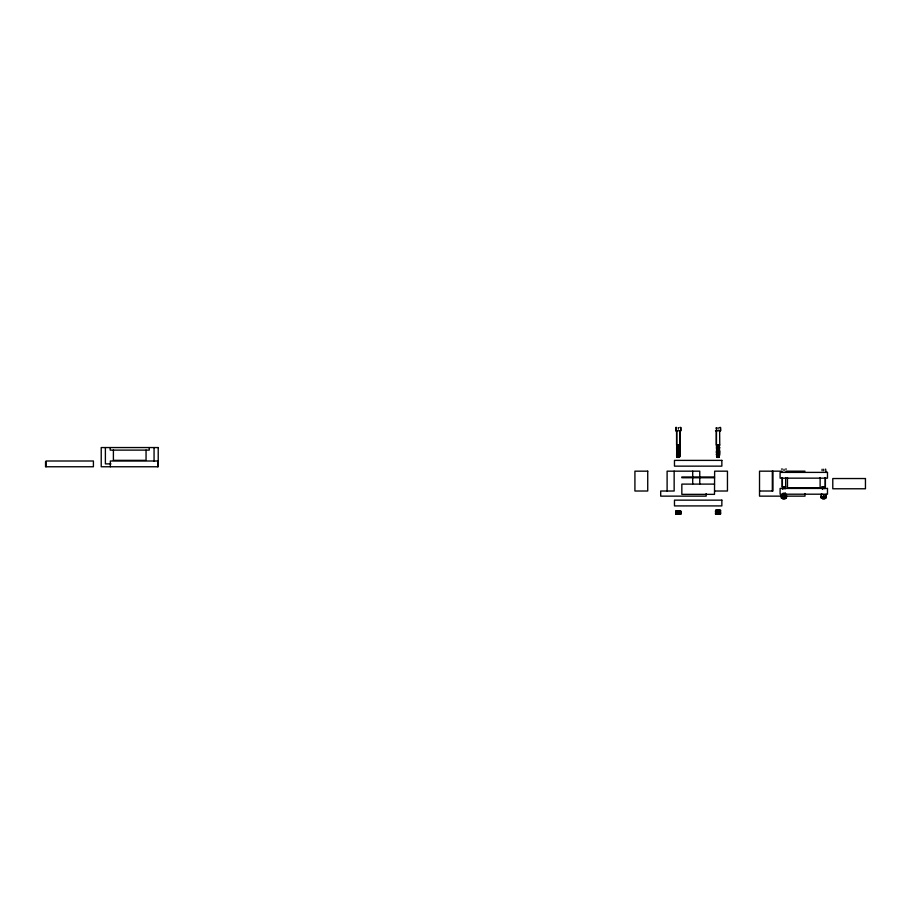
<?xml version="1.0" encoding="UTF-8"?>
<svg xmlns="http://www.w3.org/2000/svg" width="911" height="911" viewBox="0 0 911 911"><rect width="100%" height="100%" fill="white"/><g stroke="black" fill="none" stroke-linecap="round" stroke-linejoin="round"><path stroke-width="1.37" d="M781.786 495.128L781.365 495.63L782.002 495.265M821.13 495.63L821.13 498.055L823.202 498.101M675.734 513.724L678.365 513.553C680.54 511.526 675.142 510.934 677.647 511.344L675.734 511.652M675.894 511.253L675.894 514.066M715.499 513.724L716.24 513.963M715.613 512.791L717.037 513.178M781.365 497.713L782.196 497.953M781.615 495.128L781.365 498.055L786.444 498.101L786.466 495.22M781.524 495.242L781.524 498.055M821.13 497.713L822.724 497.953M821.506 494.195L821.255 497.121M675.894 511.139L675.734 514.066M715.499 511.253L716.718 511.128M821.255 494.195L823.692 494.73L823.726 496.62L824.888 497.03M675.928 427.532L675.905 430.766M719.69 427.498L720.567 427.532L720.59 430.766L715.511 430.766M676.588 427.453L676.076 427.453M680.836 513.519L679.378 513.975M717.72 512.438L716.661 512.551L719.508 512.825L716.661 513.109L718.096 512.574L718.096 510.764L715.613 510.729L715.875 510.206M717.435 513.03L719.337 513.109M717.367 513.918L716.547 514.043L719.28 514.043L717.151 513.85M719.895 513.03L720.555 512.62L716.445 512.825L719.747 512.551L718.517 512.438M781.524 495.652L783.961 495.652L783.995 497.543L782.196 498.169L782.845 498.237M786.307 497.508L785.157 498.101M785.794 497.953L786.466 497.508M823.726 496.62L822.086 497.053L822.918 496.95M825.525 497.019L826.197 496.575M826.061 497.543L825.036 498.078M675.894 511.652L676.531 511.276M678.205 511.697L679.025 511.162M678.365 511.697L679.538 511.322M715.499 511.652L716.205 511.276M718.096 510.764L719.747 510.319L716.501 510.615M783.995 495.686L785.783 495.322M823.726 494.753L826.197 494.798M679.447 445.331L677.203 445.593M677.203 446.288L677.374 446.288M679.595 446.515L679.219 446.572M677.146 447.939L679.219 447.54M679.595 447.073L679.219 447.13M676.953 448.451L679.8 448.166L679.219 448.098M677.374 449.077L676.793 449.009L679.754 448.747M679.219 449.772L679.8 449.84L677.146 450.171M676.839 450.66L679.754 450.421L679.094 450.307M676.793 451.241L677.374 451.309M676.953 451.241L679.378 451.036M679.595 450.421L679.219 450.33M676.839 452.334L679.8 452.072L679.219 452.152M676.793 452.915L677.374 452.983M676.953 452.915L679.8 452.63L679.219 452.71M677.146 454.077L677.374 454.099M679.595 453.211L679.219 453.268M676.793 454.589L679.8 454.304L679.219 454.236M677.146 455.193L679.8 454.862L679.219 454.794M677.146 455.751L679.8 455.42L679.094 455.329M676.953 456.263L679.094 455.887M679.094 456.445C679.902 456.73 674.721 456.889 677.647 456.923M679.595 456.559L679.219 456.468M719.405 445.377L717.094 445.73M719.36 445.957L716.98 446.151M717.39 447.984L717.094 447.825M716.98 446.709L719.223 446.447M717.094 449.077L719.223 448.679M719.36 447.586L716.98 447.825M719.36 448.144L716.98 448.383M719.223 449.237L716.98 449.499M717.39 450.774L717.094 450.615M717.39 451.332L717.094 451.173M719.405 452.072L716.809 452.311M719.36 450.979L716.98 451.173M719.474 451.492L717.39 451.89M719.36 452.653L716.98 452.847M719.223 453.245L716.98 453.405M717.39 455.238L716.866 455.101M717.39 455.796L717.094 455.637M719.36 454.282L716.98 454.521M717.094 456.331L719.223 455.933M719.36 454.885L716.98 455.079M719.223 455.477L716.98 455.637M719.337 456.593L716.866 456.775M677.351 513.553L676.771 513.485L677.647 513.394M677.704 513.963L676.771 514.043L677.351 513.975M679.572 513.781L679.207 513.69M719.462 510.615L716.706 510.342L717.72 510.206M717.663 513.599L716.547 513.485L717.663 513.371M784.724 486.907L785.384 487.032L782.777 487.328M784.724 487.465L785.43 487.567L782.777 487.886M784.861 488.045L785.43 488.125L784.724 488.023M785.225 488.706L785.18 488.467M783.005 493.91L782.777 494.024M783.005 494.605L782.424 494.536L783.005 494.468M785.225 493.728L784.724 493.603M784.724 494.161L785.43 494.263L784.861 494.183M785.35 498.397L782.777 498.397M822.724 487.214L823.02 487.374M824.99 488.148L822.61 488.33M822.496 497.93L824.967 497.554M822.906 498.351L825.423 497.918L824.785 497.953M679.868 430.766L679.811 445.149L680.027 430.766M719.155 445.172L719.758 445.103L719.633 430.766M785.658 477.603L785.658 486.725L785.02 486.793M825.389 477.603L825.389 486.725L824.785 486.793M677.215 446.572L676.566 446.492L677.397 446.595M677.397 447.153L676.566 447.05L677.215 447.13M679.39 445.73L679.97 445.638M677.215 447.688L676.622 447.631L679.207 447.426M677.215 448.804L676.566 448.724L677.215 448.656M679.39 447.267L680.027 447.335L679.39 447.403M677.215 449.362L676.566 449.282L677.215 449.214M679.39 447.961L679.652 447.848M679.048 448.542L679.652 448.497M677.215 450.33L676.566 450.398L677.397 450.501M679.652 448.964L679.39 449.077M679.39 449.635L679.97 449.544L679.048 449.476M677.215 453.268L676.566 453.188L677.397 453.291M679.868 451.799L679.97 451.776M679.39 452.425L679.97 452.38M677.397 454.965L676.622 454.885L679.207 454.68M679.652 453.519L679.39 453.541M677.215 455.5L676.566 455.42L677.215 455.352M679.39 454.521L680.027 454.589L679.39 454.657M677.215 456.468L676.566 456.536L677.397 456.639M679.39 455.079L680.027 455.147L679.39 455.215M679.652 456.309L679.39 456.331M719.155 445.593L716.342 445.935L716.946 446.014M716.513 446.47L716.946 446.572M716.513 447.028L716.946 447.13M719.155 446.288L719.417 446.174M719.155 446.845L719.417 446.732M719.155 447.267L719.758 447.335L719.155 447.403M716.513 449.818L716.946 449.772M716.513 450.376L716.946 450.33M716.513 450.934L717.287 450.865M719.155 450.057L719.417 450.08M716.513 453.166L716.946 453.268M716.513 453.724L716.946 453.826M719.155 454.099L719.417 453.985M719.155 454.521L719.758 454.589L719.155 454.657M716.513 456.513L716.946 456.468M719.155 455.079L719.758 455.147L719.155 455.215M679.378 513.417L679.959 513.462L679.378 513.553M782.412 486.975L782.845 486.93M782.412 487.533L782.845 487.487M785.02 487.214L785.282 487.237M785.02 487.909L785.612 487.863L785.02 487.772M785.02 488.467L785.612 488.421M782.412 494.229L782.845 494.183M782.583 494.764L782.845 494.741M785.02 493.91L785.282 493.933M785.02 495.026L785.282 495.049M784.724 498.066L785.43 497.987M824.91 486.793L822.314 487.055M822.576 487.487L822.314 487.613M825.218 487.305L824.785 487.214M824.785 487.772L825.047 487.795M822.576 498.237L823.237 497.918M675.825 427.475L675.746 430.766L680.859 430.766L680.813 427.498M716.729 456.844L719.417 456.741M782.708 498.488L783.118 498.545M676.827 514.02L677.693 513.918M680.187 513.918L679.8 514.089M782.845 498.374L785.589 498.01M785.066 498.078L785.817 497.918M719.2 514.089L719.861 513.918M822.918 497.144L822.291 497.099L823.054 496.985M825.548 496.985L822.086 497.611L822.918 497.702M716.137 511.276L716.775 511.162M676.998 446.242L679.8 445.935L679.219 446.014M679.754 449.305L676.793 449.567M679.094 450.865L679.8 450.956L679.219 451.036M679.219 451.446L679.8 451.514L679.094 451.423M719.337 447.107L716.98 447.267M676.827 511.23L677.647 511.162M785.384 493.728L782.845 493.91M782.754 497.987L784.838 497.975M716.798 513.998L716.148 513.918M824.967 497.099L822.36 497.304L823.02 497.417M822.496 498.397L824.797 498.351M679.39 456.73L679.982 456.764L676.998 456.844M677.397 445.479L676.622 445.354L677.215 445.456M676.953 445.889L677.397 446.037M679.652 446.823L679.39 446.709M676.622 447.586L677.397 447.517M676.622 448.702L679.549 448.519M676.622 449.26L679.207 449.1M679.207 450.774L676.622 450.934L677.215 451.036M679.207 451.332L676.622 451.492L677.215 451.594M677.397 452.175L676.622 452.05L677.215 452.152M677.397 452.733L676.622 452.608L677.215 452.71M716.672 448.121L717.287 448.269M676.622 454.282L677.215 454.236M676.622 454.84L677.215 454.794M716.672 449.237L716.946 449.362M676.622 455.398L679.207 455.238M716.672 455.375L717.287 455.523M782.583 488.068L782.845 488.194M782.583 493.648L782.845 493.773M676.611 511.504L678.797 511.367M679.64 511.299L680.676 511.731M781.501 469.074L782.378 469.074M679.219 445.456L679.8 445.377L677.055 445.308M676.987 446.732L679.754 446.515L679.094 446.401M679.219 447.688L679.8 447.608L679.094 447.517M679.219 448.804L679.8 448.724L679.219 448.656M679.219 449.362L679.8 449.282L679.094 449.191M677.374 451.731L676.793 451.799L679.378 451.594M676.987 453.985L679.8 453.746L679.219 453.678M679.219 453.826L679.094 453.655M719.337 449.897L716.98 450.057M719.337 450.455L716.98 450.615M679.219 456.058L679.8 455.978L679.219 455.91M824.967 487.055L822.906 487.191M824.967 487.613L822.906 487.749M783.005 495.026L785.43 494.821L784.724 494.719M822.485 497.053L823.715 496.962M677.215 445.308L676.953 445.433M679.39 446.288L680.027 446.219M676.793 447.005L679.207 446.868M677.215 446.982L676.782 447.073M679.39 446.845L679.652 446.732M679.811 449.613L679.048 449.658M677.215 450.888L676.953 451.013M679.39 450.751L680.027 450.683L679.39 450.615M716.946 447.54L716.342 447.608L716.946 447.688M677.215 451.446L676.953 451.571M679.39 451.309L680.027 451.241L679.39 451.173M719.155 447.961L719.758 447.893L719.155 447.825M716.946 448.656L716.342 448.724L716.946 448.804M677.215 452.562L676.953 452.687M679.39 452.983L680.027 452.915L679.39 452.847M677.215 453.678L676.622 453.724L677.215 453.826M716.946 450.888L717.287 451.059M719.155 450.751L719.758 450.683L719.155 450.615M716.946 451.446L716.342 451.514L716.946 451.594M719.155 451.309L719.758 451.241L719.155 451.173M716.946 452.004L716.342 452.072L716.946 452.152M679.39 455.773L679.652 455.659M716.946 452.562L716.342 452.63L716.946 452.71M719.155 452.425L719.758 452.357L719.155 452.289M719.155 452.983L719.758 452.915L719.155 452.847M716.946 454.236L716.342 454.304L716.946 454.384M716.946 454.794L716.342 454.862L716.946 454.942M716.946 455.91L717.287 456.081M782.845 488.045L783.027 488.216M785.441 487.886L784.678 487.932M782.845 488.603L782.196 488.683L782.845 488.751M822.576 488.603L821.973 488.683L822.576 488.751M824.785 488.467L825.389 488.398L824.785 488.33M782.845 493.625L782.583 493.751M785.02 493.489L785.669 493.42L785.02 493.352M785.441 494.582L784.678 494.627M676.771 511.481L677.943 511.413M679.378 511.322L680.836 511.731M716.593 456.866L717.367 456.923M716.98 453.963L719.531 453.746M782.845 488.33L785.02 488.194M823.02 488.307L822.189 488.398L824.91 488.467M782.845 493.352L783.642 493.306M782.845 494.468L785.225 494.229M717.606 513.929L719.462 513.758L717.151 513.667M677.055 445.866L679.447 445.889M716.342 430.766L716.342 445.103L719.758 445.103L716.946 445.456M719.28 446.288L717.162 446.401M719.28 446.845L717.162 446.959M719.28 447.403L717.162 447.517M719.28 447.961L717.162 448.075M719.28 448.519L717.162 448.633M677.055 452.004L679.447 452.027M719.28 449.077L717.162 449.191M677.055 452.562L679.447 452.585M719.28 449.635L717.162 449.749M719.28 450.193L717.162 450.307M719.28 450.751L717.162 450.865M719.28 451.309L717.162 451.423M719.28 451.867L717.162 451.981M719.28 452.425L717.162 452.539M677.397 455.887L676.622 455.955L677.397 456.081M719.28 452.983L717.162 453.097M719.28 454.099L717.162 454.213M719.28 454.657L717.162 454.771M719.28 455.215L717.162 455.329M719.28 455.773L717.162 455.887M716.82 456.468L719.28 456.331M782.686 486.93L784.838 486.816M782.686 487.487L784.838 487.374M782.686 488.045L784.838 487.932M782.686 488.603L784.838 488.49M824.91 487.351L822.792 487.465M824.91 487.909L822.792 488.023M822.451 488.603L823.248 488.512M782.686 493.625L784.838 493.511M782.686 494.183L784.838 494.069M782.686 494.741L785.18 494.605M784.678 497.975L783.995 497.543M824.91 497.953L822.792 498.066M677.545 513.667L676.554 513.758L677.545 513.85M717.208 513.667L716.319 513.758L718.699 513.963M719.2 513.553L717.549 513.645M784.36 497.873L783.13 497.975M717.606 513.371L719.2 513.417M679.207 446.31L676.782 446.515M679.207 447.984L676.566 448.166L677.397 448.269M679.207 449.658L676.622 449.818L677.397 449.943M679.207 450.216L676.782 450.421M679.207 453.006L676.782 453.211M679.207 453.564L676.725 453.746L677.397 453.849M679.207 454.122L676.566 454.304L677.397 454.407M679.207 455.796L677.215 456.058M717.162 453.655L719.758 453.473L719.155 453.405M679.207 456.354L676.782 456.559M785.51 498.397L784.678 498.34M679.196 513.576L677.83 513.599L678.797 513.599M679.822 445.103L676.577 445.103L676.577 430.766M679.857 427.453L680.688 427.453L680.699 430.766M677.226 457.379L679.367 457.379M717.003 457.379L719.098 457.379M110.948 463.881L105.391 463.881L105.391 447.552M785.646 469.074L786.364 469.074M825.628 469.074L826.095 472.388M782.253 471.169L759.523 471.169L759.523 496.142L782.253 496.142M785.806 471.169L804.982 471.169M714.497 476.977L681.838 476.977L681.838 477.751L714.497 477.751M714.497 484.105L681.838 484.105L681.838 494.354L714.497 494.354L714.645 471.169L727.456 471.169L727.456 491.018L714.645 491.018M785.669 486.725L782.207 486.725L782.207 477.603M821.973 486.725L825.389 486.725M759.523 491.018L772.972 491.018L772.972 471.169M781.365 495.128L786.398 495.128M785.1 496.142L804.982 496.142L804.982 493.58M821.278 497.167L826.163 497.167M824.831 498.101L826.049 498.101L826.083 495.22M782.856 499L785.009 499M822.633 499L824.728 499M720.487 510.206L715.625 510.206L715.568 514.066M675.734 511.128L680.768 511.128M715.647 513.178L720.533 513.178M675.757 514.1L680.813 514.1M715.534 514.1L720.476 514.1M822.36 486.725L823.02 486.816M678.205 513.337L678.797 513.371M717.561 448.85L717.287 448.827M717.561 452.756L717.094 452.983M677.374 513.85L679.731 513.781L678.911 513.667M679.196 513.952L678.205 513.508M718.517 510.206L720.567 510.798M677.83 511.367L678.729 511.413M677.397 447.711L676.566 447.608M677.397 448.827L676.622 448.747M677.397 449.385L676.622 449.305M677.397 455.523L676.622 455.443M823.248 487.396L822.382 487.328M784.678 493.329L785.498 493.42M823.248 497.998L823.02 497.975M678.57 511.413L679.731 511.504M717.39 448.542L716.672 448.451M679.094 446.959L679.754 447.028L677.146 447.381M679.094 448.075L679.754 448.144M679.094 448.633L679.754 448.702M717.39 454.68L716.558 454.589M679.094 453.097C681.086 453.336 675.643 453.336 677.374 453.541M679.094 454.213L679.754 454.282M679.094 454.771L679.754 454.84M678.911 511.435L679.788 511.526M677.647 513.576L676.827 513.508M719.155 448.941L719.758 449.009M679.39 448.941L680.027 449.009M679.39 449.499L679.97 449.544M679.39 450.057L680.027 450.125M719.155 456.195L719.417 456.217M677.215 454.942L676.566 454.862M785.02 494.468L785.669 494.536M677.374 446.845L676.793 446.777M677.374 447.961L676.793 447.893M677.374 455.215L676.793 455.147M784.861 486.93L785.43 487.009M822.667 497.167L821.904 496.985M784.861 498.089L784.667 497.918M716.98 514.1L715.568 513.645M782.014 497.918L782.765 498.078M716.274 512.995L716.843 513.109M676.383 513.918L677.135 514.089M785.624 495.322L786.455 495.709M719.827 511.322L720.43 511.72M821.266 496.62L821.927 497.019M675.734 513.519L676.566 513.963M720.385 427.475L720.533 430.766M826.197 494.286L826.197 497.121M825.264 477.603L825.264 486.725M823.738 469.233L823.738 470.725M822.086 469.233L822.086 470.725M820.128 477.546L820.128 487.795L787.468 487.795L787.468 477.546M786.307 495.22L786.307 498.055M784.018 469.233L784.018 470.725M782.367 477.603L782.367 486.725M772.323 471.169L772.323 491.018M720.567 510.297L720.51 514.066M718.107 427.612L718.107 429.104M716.456 427.612L716.456 429.104M716.456 430.766L716.41 445.103M716.342 427.612L716.342 429.104M706.162 493.58L706.162 496.142L660.703 496.142L660.703 491.018L674.151 491.018L674.151 471.169M699.762 483.98L699.762 471.169L667.103 471.169L667.103 491.018M692.713 471.169L692.713 483.935M680.836 511.23L680.836 514.066M680.676 511.23L680.676 514.066M678.376 427.612L678.376 429.104M676.736 430.766L676.736 445.103M157.728 466.762L157.728 461L110.333 461L110.333 466.762M154.061 447.552L154.061 461.16M149.256 447.552L149.256 450.114L110.197 450.114L110.197 447.552M146.056 450.114L146.056 460.351L113.397 460.351L113.397 450.114M46.028 466.762L46.028 461L93.412 461L93.412 466.762L45.55 466.762L45.55 461.638M720.51 513.519L719.77 513.963L720.499 513.553M719.758 451.799L719.644 451.799M158.218 447.552L101.223 447.552L101.223 466.762L158.218 466.762L158.218 447.552M721.854 460.385L674.47 460.385L674.47 466.147L721.854 466.147L721.854 460.385M647.732 471.169L634.921 471.169L634.921 491.018L647.732 491.018L647.732 471.169M827.484 472.388L780.101 472.388L780.101 478.161L827.484 478.161L827.484 472.388M865.45 478.537L832.791 478.537L832.791 488.774L865.45 488.774L865.45 478.537M827.484 488.433L780.101 488.433L780.101 494.195L827.484 494.195L827.484 488.433M721.854 500.15L674.47 500.15L674.47 505.912L721.854 505.912L721.854 500.15"/></g></svg>
